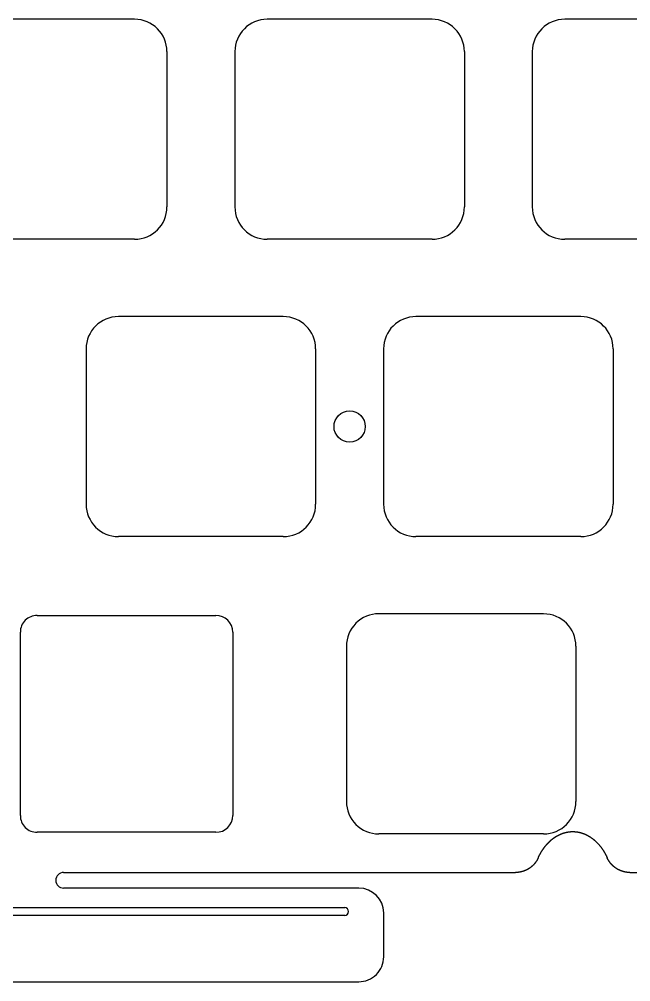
# Model space of a CAD drawing. Header units: millimetres. Extents: x -10 to 276, y -93 to 17.
# Drawn here: x 164.6 to 203.7, y -92.7 to -31.1 of the extents above; entities that cross this region are included whole.
import ezdxf

# ---------------------------------------------------------------- set-up
doc = ezdxf.new("R2010")
doc.units = ezdxf.units.MM
doc.layers.add('BLACK', color=7, linetype='CONTINUOUS')

msp = doc.modelspace()

# ---------------------------------------------------------------- linework, layer by layer
at = {"layer": 'BLACK', "linetype": 'Continuous'}
for p, q in [((171.9625, -31.05), (161.4125, -31.05)), ((191.0125, -31.05), (180.4625, -31.05)), ((210.0625, -31.05), (199.5125, -31.05)), ((174.0375, -33.125), (174.0375, -43.075)), ((178.3875, -33.125), (178.3875, -43.075)), ((193.0875, -33.125), (193.0875, -43.075)), ((197.4375, -33.125), (197.4375, -43.075)), ((171.9625, -45.15), (161.4125, -45.15)), ((191.0125, -45.15), (180.4625, -45.15)), ((210.0625, -45.15), (199.5125, -45.15)), ((181.4875, -50.1), (170.9375, -50.1)), ((200.5375, -50.1), (189.9875, -50.1)), ((168.8625, -52.175), (168.8625, -62.125)), ((183.5625, -52.175), (183.5625, -62.125)), ((187.9125, -52.175), (187.9125, -62.125)), ((202.6125, -52.175), (202.6125, -62.125)), ((181.4875, -64.2), (170.9375, -64.2)), ((200.5375, -64.2), (189.9875, -64.2)), ((165.725, -69.25), (177.175, -69.25)), ((198.15625, -69.15), (187.606249, -69.15)), ((164.65, -82.075), (164.65, -70.325)), ((178.25, -70.325), (178.25, -82.075)), ((185.53125, -71.225), (185.53125, -81.175001)), ((200.23125, -71.225), (200.23125, -81.175)), ((177.175, -83.15), (165.725, -83.15)), ((198.15625, -83.25), (187.60625, -83.25)), ((199.251061, -83.263632), (199.257063, -83.261093)), ((199.257063, -83.261093), (199.263063, -83.258576)), ((199.263063, -83.258576), (199.269071, -83.256078)), ((199.269071, -83.256078), (199.275077, -83.253602)), ((199.275077, -83.253602), (199.281091, -83.251144)), ((199.281091, -83.251144), (199.287103, -83.248709)), ((199.287103, -83.248709), (199.293123, -83.246293)), ((199.293123, -83.246293), (199.299141, -83.243899)), ((199.299141, -83.243899), (199.305166, -83.241523)), ((199.305166, -83.241523), (199.31119, -83.239169)), ((199.31119, -83.239169), (199.317221, -83.236835)), ((199.317221, -83.236835), (199.32325, -83.234522)), ((199.32325, -83.234522), (199.329287, -83.232228)), ((199.329287, -83.232228), (199.335322, -83.229956)), ((199.335322, -83.229956), (199.341364, -83.227703)), ((199.341364, -83.227703), (199.347404, -83.225471)), ((199.347404, -83.225471), (199.353452, -83.223259)), ((199.353452, -83.223259), (199.359497, -83.221068)), ((199.359497, -83.221068), (199.36555, -83.218896)), ((199.36555, -83.218896), (199.371601, -83.216746)), ((199.371601, -83.216746), (199.37766, -83.214615)), ((199.37766, -83.214615), (199.383716, -83.212506)), ((199.383716, -83.212506), (199.38978, -83.210415)), ((199.38978, -83.210415), (199.395841, -83.208346)), ((199.395841, -83.208346), (199.40191, -83.206296)), ((199.40191, -83.206296), (199.407977, -83.204268)), ((199.407977, -83.204268), (199.414051, -83.202259)), ((199.414051, -83.202259), (199.420122, -83.200271)), ((199.420122, -83.200271), (199.426201, -83.198302)), ((199.426201, -83.198302), (199.432278, -83.196354)), ((199.432278, -83.196354), (199.438362, -83.194426)), ((199.438362, -83.194426), (199.444444, -83.192519)), ((199.444444, -83.192519), (199.450533, -83.190631)), ((199.450533, -83.190631), (199.456619, -83.188765)), ((199.456619, -83.188765), (199.462713, -83.186917)), ((199.462713, -83.186917), (199.468805, -83.185091)), ((199.468805, -83.185091), (199.474903, -83.183283)), ((199.474903, -83.183283), (199.481, -83.181498)), ((199.481, -83.181498), (199.487103, -83.179731)), ((199.487103, -83.179731), (199.493204, -83.177985)), ((199.493204, -83.177985), (199.499312, -83.176259)), ((199.499312, -83.176259), (199.505418, -83.174554)), ((199.505418, -83.174554), (199.511531, -83.172867)), ((199.511531, -83.172867), (199.517642, -83.171202)), ((199.517642, -83.171202), (199.523759, -83.169556)), ((199.523759, -83.169556), (199.529875, -83.167931)), ((199.529875, -83.167931), (199.535997, -83.166326)), ((199.535997, -83.166326), (199.542117, -83.164741)), ((199.542117, -83.164741), (199.548243, -83.163176)), ((199.548243, -83.163176), (199.554368, -83.161631)), ((199.554368, -83.161631), (199.560499, -83.160106)), ((199.560499, -83.160106), (199.571377, -83.15745)), ((199.571377, -83.15745), (199.5775, -83.155984)), ((199.5775, -83.155984), (199.583625, -83.154538)), ((199.583625, -83.154538), (199.589751, -83.153112)), ((199.589751, -83.153112), (199.59588, -83.151706)), ((199.59588, -83.151706), (199.602009, -83.15032)), ((199.602009, -83.15032), (199.608141, -83.148955)), ((199.608141, -83.148955), (199.614273, -83.147609)), ((199.614273, -83.147609), (199.620408, -83.146284)), ((199.620408, -83.146284), (199.626544, -83.144979)), ((199.626544, -83.144979), (199.632682, -83.143694)), ((199.632682, -83.143694), (199.63882, -83.142429)), ((199.63882, -83.142429), (199.644961, -83.141184)), ((199.644961, -83.141184), (199.651103, -83.13996)), ((199.651103, -83.13996), (199.657246, -83.138755)), ((199.657246, -83.138755), (199.66339, -83.137571)), ((199.66339, -83.137571), (199.669537, -83.136406)), ((199.669537, -83.136406), (199.675683, -83.135262)), ((199.675683, -83.135262), (199.681832, -83.134138)), ((199.681832, -83.134138), (199.687982, -83.133034)), ((199.687982, -83.133034), (199.694133, -83.13195)), ((199.694133, -83.13195), (199.700285, -83.130887)), ((199.700285, -83.130887), (199.706439, -83.129843)), ((199.706439, -83.129843), (199.712593, -83.128819)), ((199.712593, -83.128819), (199.718749, -83.127816)), ((199.718749, -83.127816), (199.724906, -83.126832)), ((199.724906, -83.126832), (199.731064, -83.125869)), ((199.731064, -83.125869), (199.737223, -83.124926)), ((199.737223, -83.124926), (199.743383, -83.124002)), ((199.743383, -83.124002), (199.749544, -83.123099)), ((199.749544, -83.123099), (199.755706, -83.122216)), ((199.755706, -83.122216), (199.761869, -83.121353)), ((199.761869, -83.121353), (199.768034, -83.12051)), ((199.768034, -83.12051), (199.774198, -83.119687)), ((199.774198, -83.119687), (199.780364, -83.118885)), ((199.780364, -83.118885), (199.786531, -83.118102)), ((199.786531, -83.118102), (199.792699, -83.117339)), ((199.792699, -83.117339), (199.798867, -83.116597)), ((199.798867, -83.116597), (199.805037, -83.115874)), ((199.805037, -83.115874), (199.811207, -83.115171)), ((199.811207, -83.115171), (199.817378, -83.114489)), ((199.817378, -83.114489), (199.823549, -83.113826)), ((199.823549, -83.113826), (199.829722, -83.113184)), ((199.829722, -83.113184), (199.835895, -83.112561)), ((199.835895, -83.112561), (199.842069, -83.111959)), ((199.842069, -83.111959), (199.848243, -83.111377)), ((199.848243, -83.111377), (199.854418, -83.110814)), ((199.854418, -83.110814), (199.860593, -83.110272)), ((199.860593, -83.110272), (199.86677, -83.10975)), ((199.86677, -83.10975), (199.872946, -83.109248)), ((199.872946, -83.109248), (199.879124, -83.108765)), ((199.879124, -83.108765), (199.885301, -83.108303)), ((199.885301, -83.108303), (199.89148, -83.107861)), ((199.89148, -83.107861), (199.897659, -83.107439)), ((199.897659, -83.107439), (199.903838, -83.107037)), ((199.903838, -83.107037), (199.910017, -83.106655)), ((199.910017, -83.106655), (199.916198, -83.106293)), ((199.916198, -83.106293), (199.922378, -83.105951)), ((199.922378, -83.105951), (199.928559, -83.105628)), ((199.928559, -83.105628), (199.93474, -83.105326)), ((199.93474, -83.105326), (199.940922, -83.105044)), ((199.940922, -83.105044), (199.947103, -83.104782)), ((199.947103, -83.104782), (199.953285, -83.10454)), ((199.953285, -83.10454), (199.959468, -83.104318)), ((199.959468, -83.104318), (199.96565, -83.104116)), ((199.96565, -83.104116), (199.971833, -83.103934)), ((199.971833, -83.103934), (199.978016, -83.103772)), ((199.978016, -83.103772), (199.984199, -83.10363)), ((199.984199, -83.10363), (199.990382, -83.103508)), ((199.990382, -83.103508), (199.996565, -83.103406)), ((199.996565, -83.103406), (200.002749, -83.103324)), ((200.002749, -83.103324), (200.008932, -83.103262)), ((200.008932, -83.103262), (200.015116, -83.10322)), ((200.015116, -83.10322), (200.021299, -83.103198)), ((200.021299, -83.103198), (200.027483, -83.103196)), ((200.027483, -83.103196), (200.033666, -83.103214)), ((200.033666, -83.103214), (200.03985, -83.103252)), ((200.03985, -83.103252), (200.046033, -83.10331)), ((200.046033, -83.10331), (200.052216, -83.103389)), ((200.052216, -83.103389), (200.058399, -83.103487)), ((200.058399, -83.103487), (200.064582, -83.103605)), ((200.064582, -83.103605), (200.070765, -83.103743)), ((200.070765, -83.103743), (200.076948, -83.103901)), ((200.076948, -83.103901), (200.08313, -83.104079)), ((200.08313, -83.104079), (200.089313, -83.104277)), ((200.089313, -83.104277), (200.095495, -83.104495)), ((200.095495, -83.104495), (200.101677, -83.104733)), ((200.101677, -83.104733), (200.107858, -83.104991)), ((200.107858, -83.104991), (200.11404, -83.105269)), ((200.11404, -83.105269), (200.120221, -83.105567)), ((200.120221, -83.105567), (200.126401, -83.105885)), ((200.126401, -83.105885), (200.132581, -83.106224)), ((200.132581, -83.106224), (200.138761, -83.106582)), ((200.138761, -83.106582), (200.144941, -83.10696)), ((200.144941, -83.10696), (200.15112, -83.107358)), ((200.15112, -83.107358), (200.157298, -83.107776)), ((200.157298, -83.107776), (200.163476, -83.108214)), ((200.163476, -83.108214), (200.169654, -83.108673)), ((200.169654, -83.108673), (200.175831, -83.109151)), ((200.175831, -83.109151), (200.182007, -83.109649)), ((200.182007, -83.109649), (200.188183, -83.110167)), ((200.188183, -83.110167), (200.194359, -83.110706)), ((200.194359, -83.110706), (200.200534, -83.111264)), ((200.200534, -83.111264), (200.206708, -83.111842)), ((200.206708, -83.111842), (200.212881, -83.112441)), ((200.212881, -83.112441), (200.219054, -83.113059)), ((200.219054, -83.113059), (200.225226, -83.113698)), ((200.225226, -83.113698), (200.231397, -83.114356)), ((200.231397, -83.114356), (200.237568, -83.115035)), ((200.237568, -83.115035), (200.243738, -83.115733)), ((200.243738, -83.115733), (200.249907, -83.116452)), ((200.249907, -83.116452), (200.256076, -83.11719)), ((200.256076, -83.11719), (200.262243, -83.117949)), ((200.262243, -83.117949), (200.26841, -83.118728)), ((200.26841, -83.118728), (200.274576, -83.119527)), ((200.274576, -83.119527), (200.280741, -83.120346)), ((200.280741, -83.120346), (200.286905, -83.121185)), ((200.286905, -83.121185), (200.293068, -83.122044)), ((200.293068, -83.122044), (200.29923, -83.122923)), ((200.29923, -83.122923), (200.305392, -83.123822)), ((200.305392, -83.123822), (200.311552, -83.124741)), ((200.311552, -83.124741), (200.317711, -83.12568)), ((200.317711, -83.12568), (200.323869, -83.12664)), ((200.323869, -83.12664), (200.332942, -83.12809)), ((200.332942, -83.12809), (200.345253, -83.130128)), ((200.345253, -83.130128), (200.357559, -83.132247)), ((200.357559, -83.132247), (200.369857, -83.134445)), ((200.369857, -83.134445), (200.382149, -83.136723)), ((200.382149, -83.136723), (200.394435, -83.139082)), ((200.394435, -83.139082), (200.406714, -83.14152)), ((200.406714, -83.14152), (200.418986, -83.144039)), ((200.418986, -83.144039), (200.431251, -83.146638)), ((200.431251, -83.146638), (200.443509, -83.149317)), ((200.443509, -83.149317), (200.455761, -83.152076)), ((200.455761, -83.152076), (200.468004, -83.154916)), ((200.468004, -83.154916), (200.480241, -83.157836)), ((200.480241, -83.157836), (200.49247, -83.160836)), ((200.49247, -83.160836), (200.504692, -83.163917)), ((200.504692, -83.163917), (200.516906, -83.167079)), ((200.516906, -83.167079), (200.529112, -83.170321)), ((200.529112, -83.170321), (200.54131, -83.173643)), ((200.54131, -83.173643), (200.5535, -83.177046)), ((200.5535, -83.177046), (200.565682, -83.18053)), ((200.565682, -83.18053), (200.577855, -83.184095)), ((200.577855, -83.184095), (200.59002, -83.18774)), ((200.59002, -83.18774), (200.602176, -83.191467)), ((200.602176, -83.191467), (200.614324, -83.195274)), ((200.614324, -83.195274), (200.626462, -83.199162)), ((200.626462, -83.199162), (200.638591, -83.203131)), ((200.638591, -83.203131), (200.650711, -83.207181)), ((200.650711, -83.207181), (200.662822, -83.211313)), ((200.662822, -83.211313), (200.674923, -83.215525)), ((200.674923, -83.215525), (200.687014, -83.219819)), ((200.687014, -83.219819), (200.699094, -83.224194)), ((200.699094, -83.224194), (200.711165, -83.22865)), ((200.711165, -83.22865), (200.723225, -83.233188)), ((200.723225, -83.233188), (200.735275, -83.237807)), ((200.735275, -83.237807), (200.747314, -83.242508)), ((200.747314, -83.242508), (200.759342, -83.24729)), ((200.759342, -83.24729), (200.771358, -83.252154)), ((200.771358, -83.252154), (200.783363, -83.257099)), ((200.783363, -83.257099), (200.795357, -83.262126)), ((198.400525, -83.881434), (198.405688, -83.87579)), ((198.405688, -83.87579), (198.410856, -83.870169)), ((198.410856, -83.870169), (198.416035, -83.864565)), ((198.416035, -83.864565), (198.42122, -83.858985)), ((198.42122, -83.858985), (198.426416, -83.853422)), ((198.426416, -83.853422), (198.431618, -83.847882)), ((198.431618, -83.847882), (198.43683, -83.842361)), ((198.43683, -83.842361), (198.442049, -83.836862)), ((198.442049, -83.836862), (198.447277, -83.831381)), ((198.447277, -83.831381), (198.452512, -83.825923)), ((198.452512, -83.825923), (198.457757, -83.820484)), ((198.457757, -83.820484), (198.463007, -83.815067)), ((198.463007, -83.815067), (198.468268, -83.809668)), ((198.468268, -83.809668), (198.473535, -83.804292)), ((198.473535, -83.804292), (198.478812, -83.798934)), ((198.478812, -83.798934), (198.484094, -83.793599)), ((198.484094, -83.793599), (198.489387, -83.788282)), ((198.489387, -83.788282), (198.494685, -83.782988)), ((198.494685, -83.782988), (198.499993, -83.777712)), ((198.499993, -83.777712), (198.505307, -83.772459)), ((198.505307, -83.772459), (198.51063, -83.767225)), ((198.51063, -83.767225), (198.515959, -83.762013)), ((198.515959, -83.762013), (198.521298, -83.756819)), ((198.521298, -83.756819), (198.526643, -83.751648)), ((198.526643, -83.751648), (198.531997, -83.746495)), ((198.531997, -83.746495), (198.537356, -83.741365)), ((198.537356, -83.741365), (198.542725, -83.736254)), ((198.542725, -83.736254), (198.548099, -83.731165)), ((198.548099, -83.731165), (198.553483, -83.726094)), ((198.553483, -83.726094), (198.558872, -83.721047)), ((198.558872, -83.721047), (198.564271, -83.716017)), ((198.564271, -83.716017), (198.569675, -83.71101)), ((198.569675, -83.71101), (198.575088, -83.706022)), ((198.575088, -83.706022), (198.580506, -83.701056)), ((198.580506, -83.701056), (198.585934, -83.696109)), ((198.585934, -83.696109), (198.591366, -83.691184)), ((198.591366, -83.691184), (198.596808, -83.686278)), ((198.596808, -83.686278), (198.602255, -83.681395)), ((198.602255, -83.681395), (198.607711, -83.67653)), ((198.607711, -83.67653), (198.613172, -83.671687)), ((198.613172, -83.671687), (198.618642, -83.666863)), ((198.618642, -83.666863), (198.624117, -83.662062)), ((198.624117, -83.662062), (198.6296, -83.657279)), ((198.6296, -83.657279), (198.635089, -83.652519)), ((198.635089, -83.652519), (198.640587, -83.647777)), ((198.640587, -83.647777), (198.646089, -83.643058)), ((198.646089, -83.643058), (198.6516, -83.638357)), ((198.6516, -83.638357), (198.657116, -83.633679)), ((198.657116, -83.633679), (198.662641, -83.629019)), ((198.662641, -83.629019), (198.66817, -83.624382)), ((198.66817, -83.624382), (198.673708, -83.619764)), ((198.673708, -83.619764), (198.67925, -83.615168)), ((198.67925, -83.615168), (198.684801, -83.610591)), ((198.684801, -83.610591), (198.690357, -83.606036)), ((198.690357, -83.606036), (198.695921, -83.601499)), ((198.695921, -83.601499), (198.701489, -83.596985)), ((198.701489, -83.596985), (198.707066, -83.59249)), ((198.707066, -83.59249), (198.712648, -83.588017)), ((198.712648, -83.588017), (198.718238, -83.583563)), ((198.718238, -83.583563), (198.723832, -83.579131)), ((198.723832, -83.579131), (198.729434, -83.574718)), ((198.729434, -83.574718), (198.735041, -83.570328)), ((198.735041, -83.570328), (198.740656, -83.565955)), ((198.740656, -83.565955), (198.746275, -83.561606)), ((198.746275, -83.561606), (198.751903, -83.557275)), ((198.751903, -83.557275), (198.757534, -83.552966)), ((198.757534, -83.552966), (198.763174, -83.548676)), ((198.763174, -83.548676), (198.768818, -83.544408)), ((198.768818, -83.544408), (198.77447, -83.540159)), ((198.77447, -83.540159), (198.780125, -83.535933)), ((198.780125, -83.535933), (198.785789, -83.531724)), ((198.785789, -83.531724), (198.791457, -83.527539)), ((198.791457, -83.527539), (198.797133, -83.523372)), ((198.797133, -83.523372), (198.800361, -83.521013)), ((198.800361, -83.521013), (198.806035, -83.516886)), ((198.806035, -83.516886), (198.81172, -83.512776)), ((198.81172, -83.512776), (198.817406, -83.50869)), ((198.817406, -83.50869), (198.823102, -83.504622)), ((198.823102, -83.504622), (198.828799, -83.500577)), ((198.828799, -83.500577), (198.834506, -83.49655)), ((198.834506, -83.49655), (198.840214, -83.492547)), ((198.840214, -83.492547), (198.845932, -83.488561)), ((198.845932, -83.488561), (198.851651, -83.484599)), ((198.851651, -83.484599), (198.857379, -83.480654)), ((198.857379, -83.480654), (198.863109, -83.476734)), ((198.863109, -83.476734), (198.868848, -83.472831)), ((198.868848, -83.472831), (198.874587, -83.468952)), ((198.874587, -83.468952), (198.880337, -83.46509)), ((198.880337, -83.46509), (198.886086, -83.461253)), ((198.886086, -83.461253), (198.891846, -83.457432)), ((198.891846, -83.457432), (198.897605, -83.453636)), ((198.897605, -83.453636), (198.903375, -83.449857)), ((198.903375, -83.449857), (198.909144, -83.446102)), ((198.909144, -83.446102), (198.914924, -83.442365)), ((198.914924, -83.442365), (198.920703, -83.438652)), ((198.920703, -83.438652), (198.926492, -83.434956)), ((198.926492, -83.434956), (198.93228, -83.431284)), ((198.93228, -83.431284), (198.938079, -83.427629)), ((198.938079, -83.427629), (198.943877, -83.423999)), ((198.943877, -83.423999), (198.949685, -83.420386)), ((198.949685, -83.420386), (198.955492, -83.416797)), ((198.955492, -83.416797), (198.961309, -83.413225)), ((198.961309, -83.413225), (198.967125, -83.409678)), ((198.967125, -83.409678), (198.972951, -83.406148)), ((198.972951, -83.406148), (198.978776, -83.402642)), ((198.978776, -83.402642), (198.984611, -83.399153)), ((198.984611, -83.399153), (198.990445, -83.395688)), ((198.990445, -83.395688), (198.996288, -83.392241)), ((198.996288, -83.392241), (199.00213, -83.388818)), ((199.00213, -83.388818), (199.007982, -83.385412)), ((199.007982, -83.385412), (199.013833, -83.382031)), ((199.013833, -83.382031), (199.019694, -83.378666)), ((199.019694, -83.378666), (199.025553, -83.375326)), ((199.025553, -83.375326), (199.031421, -83.372003)), ((199.031421, -83.372003), (199.037289, -83.368704)), ((199.037289, -83.368704), (199.043166, -83.365423)), ((199.043166, -83.365423), (199.049041, -83.362165)), ((199.049041, -83.362165), (199.054926, -83.358925)), ((199.054926, -83.358925), (199.060809, -83.355709)), ((199.060809, -83.355709), (199.066702, -83.35251)), ((199.066702, -83.35251), (199.072593, -83.349335)), ((199.072593, -83.349335), (199.078493, -83.346178)), ((199.078493, -83.346178), (199.084392, -83.343045)), ((199.084392, -83.343045), (199.0903, -83.339929)), ((199.0903, -83.339929), (199.096206, -83.336836)), ((199.096206, -83.336836), (199.102121, -83.333762)), ((199.102121, -83.333762), (199.108035, -83.330711)), ((199.108035, -83.330711), (199.113958, -83.327678)), ((199.113958, -83.327678), (199.119879, -83.324668)), ((199.119879, -83.324668), (199.125809, -83.321676)), ((199.125809, -83.321676), (199.131737, -83.318708)), ((199.131737, -83.318708), (199.137674, -83.315757)), ((199.137674, -83.315757), (199.143609, -83.31283)), ((199.143609, -83.31283), (199.149553, -83.309921)), ((199.149553, -83.309921), (199.155495, -83.307034)), ((199.155495, -83.307034), (199.161446, -83.304166)), ((199.161446, -83.304166), (199.167395, -83.301321)), ((199.167395, -83.301321), (199.173353, -83.298495)), ((199.173353, -83.298495), (199.179309, -83.295691)), ((199.179309, -83.295691), (199.185273, -83.292905)), ((199.185273, -83.292905), (199.191235, -83.290142)), ((199.191235, -83.290142), (199.197206, -83.287398)), ((199.197206, -83.287398), (199.203175, -83.284676)), ((199.203175, -83.284676), (199.209152, -83.281973)), ((199.209152, -83.281973), (199.215128, -83.279292)), ((199.215128, -83.279292), (199.221111, -83.27663)), ((199.221111, -83.27663), (199.227093, -83.27399)), ((199.227093, -83.27399), (199.233083, -83.271369)), ((199.233083, -83.271369), (199.239071, -83.26877)), ((199.239071, -83.26877), (199.245067, -83.26619)), ((199.245067, -83.26619), (199.251061, -83.263632)), ((200.795357, -83.262126), (200.807338, -83.267235)), ((200.807338, -83.267235), (200.819308, -83.272425)), ((200.819308, -83.272425), (200.831265, -83.277698)), ((200.831265, -83.277698), (200.843209, -83.283052)), ((200.843209, -83.283052), (200.855141, -83.288488)), ((200.855141, -83.288488), (200.867059, -83.294005)), ((200.867059, -83.294005), (200.878964, -83.299605)), ((200.878964, -83.299605), (200.890856, -83.305287)), ((200.890856, -83.305287), (200.902733, -83.311051)), ((200.902733, -83.311051), (200.914597, -83.316896)), ((200.914597, -83.316896), (200.926446, -83.322824)), ((200.926446, -83.322824), (200.938281, -83.328834)), ((200.938281, -83.328834), (200.9501, -83.334926)), ((200.9501, -83.334926), (200.961904, -83.3411)), ((200.961904, -83.3411), (200.973693, -83.347356)), ((200.973693, -83.347356), (200.985466, -83.353694)), ((200.985466, -83.353694), (200.997222, -83.360114)), ((200.997222, -83.360114), (201.008963, -83.366617)), ((201.008963, -83.366617), (201.020686, -83.373201)), ((201.020686, -83.373201), (201.032393, -83.379868)), ((201.032393, -83.379868), (201.044082, -83.386617)), ((201.044082, -83.386617), (201.051855, -83.391156)), ((201.051855, -83.391156), (201.063529, -83.39805)), ((201.063529, -83.39805), (201.075182, -83.405025)), ((201.075182, -83.405025), (201.086816, -83.412081)), ((201.086816, -83.412081), (201.098429, -83.419218)), ((201.098429, -83.419218), (201.110022, -83.426437)), ((201.110022, -83.426437), (201.121594, -83.433736)), ((201.121594, -83.433736), (201.133145, -83.441118)), ((201.133145, -83.441118), (201.144676, -83.44858)), ((201.144676, -83.44858), (201.156186, -83.456125)), ((201.156186, -83.456125), (201.167674, -83.463751)), ((201.167674, -83.463751), (201.179142, -83.471459)), ((201.179142, -83.471459), (201.190588, -83.479248)), ((201.190588, -83.479248), (201.202012, -83.48712)), ((201.202012, -83.48712), (201.213415, -83.495074)), ((201.213415, -83.495074), (201.224795, -83.50311)), ((201.224795, -83.50311), (201.236154, -83.511228)), ((201.236154, -83.511228), (201.24749, -83.519428)), ((201.24749, -83.519428), (201.258804, -83.527711)), ((201.258804, -83.527711), (201.270095, -83.536076)), ((201.270095, -83.536076), (201.281363, -83.544524)), ((201.281363, -83.544524), (201.292608, -83.553054)), ((201.292608, -83.553054), (201.30383, -83.561667)), ((201.30383, -83.561667), (201.315028, -83.570363)), ((201.315028, -83.570363), (201.326202, -83.579141)), ((201.326202, -83.579141), (201.337353, -83.588002)), ((201.337353, -83.588002), (201.348479, -83.596946)), ((201.348479, -83.596946), (201.359581, -83.605973)), ((201.359581, -83.605973), (201.370658, -83.615082)), ((201.370658, -83.615082), (201.38171, -83.624275)), ((201.38171, -83.624275), (201.392737, -83.63355)), ((201.392737, -83.63355), (201.403738, -83.642909)), ((201.403738, -83.642909), (201.414714, -83.65235)), ((201.414714, -83.65235), (201.425663, -83.661875)), ((201.425663, -83.661875), (201.436586, -83.671482)), ((201.436586, -83.671482), (201.447483, -83.681173)), ((201.447483, -83.681173), (201.458353, -83.690946)), ((201.458353, -83.690946), (201.469195, -83.700803)), ((201.469195, -83.700803), (201.48001, -83.710742)), ((201.48001, -83.710742), (201.490797, -83.720765)), ((201.490797, -83.720765), (201.501556, -83.73087)), ((201.501556, -83.73087), (201.512287, -83.741058)), ((201.512287, -83.741058), (201.522988, -83.751329)), ((201.522988, -83.751329), (201.533661, -83.761683)), ((201.533661, -83.761683), (201.544304, -83.77212)), ((201.544304, -83.77212), (201.554917, -83.782639)), ((201.554917, -83.782639), (201.5655, -83.793241)), ((201.5655, -83.793241), (201.576053, -83.803926)), ((201.576053, -83.803926), (201.586575, -83.814693)), ((201.586575, -83.814693), (201.597065, -83.825542)), ((201.597065, -83.825542), (201.607524, -83.836473)), ((201.607524, -83.836473), (201.61795, -83.847487)), ((201.61795, -83.847487), (201.628345, -83.858582)), ((201.628345, -83.858582), (201.638706, -83.86976)), ((201.638706, -83.86976), (201.649034, -83.881019)), ((197.962364, -84.495182), (197.966546, -84.487712)), ((197.966546, -84.487712), (197.970739, -84.480263)), ((197.970739, -84.480263), (197.974947, -84.472829)), ((197.974947, -84.472829), (197.979165, -84.465418)), ((197.979165, -84.465418), (197.983399, -84.45802)), ((197.983399, -84.45802), (197.987642, -84.450645)), ((197.987642, -84.450645), (197.991901, -84.443284)), ((197.991901, -84.443284), (197.996169, -84.435945)), ((197.996169, -84.435945), (198.000453, -84.428621)), ((198.000453, -84.428621), (198.004746, -84.421319)), ((198.004746, -84.421319), (198.009055, -84.414032)), ((198.009055, -84.414032), (198.013373, -84.406767)), ((198.013373, -84.406767), (198.017706, -84.399516)), ((198.017706, -84.399516), (198.022049, -84.392288)), ((198.022049, -84.392288), (198.026406, -84.385075)), ((198.026406, -84.385075), (198.030773, -84.377884)), ((198.030773, -84.377884), (198.035155, -84.370708)), ((198.035155, -84.370708), (198.04043, -84.362119)), ((198.04043, -84.362119), (198.044842, -84.354978)), ((198.044842, -84.354978), (198.049266, -84.347854)), ((198.049266, -84.347854), (198.053701, -84.340752)), ((198.053701, -84.340752), (198.058149, -84.333667)), ((198.058149, -84.333667), (198.062606, -84.326603)), ((198.062606, -84.326603), (198.067077, -84.319557)), ((198.067077, -84.319557), (198.071557, -84.312533)), ((198.071557, -84.312533), (198.07605, -84.305526)), ((198.07605, -84.305526), (198.080553, -84.29854)), ((198.080553, -84.29854), (198.085068, -84.291572)), ((198.085068, -84.291572), (198.089593, -84.284626)), ((198.089593, -84.284626), (198.094131, -84.277697)), ((198.094131, -84.277697), (198.098678, -84.27079)), ((198.098678, -84.27079), (198.103238, -84.2639)), ((198.103238, -84.2639), (198.107808, -84.257032)), ((198.107808, -84.257032), (198.112389, -84.250182)), ((198.112389, -84.250182), (198.11698, -84.243354)), ((198.11698, -84.243354), (198.121584, -84.236543)), ((198.121584, -84.236543), (198.126197, -84.229753)), ((198.126197, -84.229753), (198.130822, -84.222982)), ((198.130822, -84.222982), (198.135456, -84.216232)), ((198.135456, -84.216232), (198.140103, -84.2095)), ((198.140103, -84.2095), (198.144758, -84.20279)), ((198.144758, -84.20279), (198.149426, -84.196098)), ((198.149426, -84.196098), (198.154103, -84.189427)), ((198.154103, -84.189427), (198.158792, -84.182774)), ((198.158792, -84.182774), (198.16349, -84.176144)), ((198.16349, -84.176144), (198.168199, -84.169531)), ((198.168199, -84.169531), (198.172918, -84.16294)), ((198.172918, -84.16294), (198.177649, -84.156366)), ((198.177649, -84.156366), (198.182388, -84.149815)), ((198.182388, -84.149815), (198.187139, -84.143282)), ((198.187139, -84.143282), (198.191899, -84.13677)), ((198.191899, -84.13677), (198.19667, -84.130277)), ((198.19667, -84.130277), (198.20145, -84.123806)), ((198.20145, -84.123806), (198.206242, -84.117352)), ((198.206242, -84.117352), (198.211042, -84.110921)), ((198.211042, -84.110921), (198.215854, -84.104507)), ((198.215854, -84.104507), (198.220674, -84.098116)), ((198.220674, -84.098116), (198.225506, -84.091742)), ((198.225506, -84.091742), (198.230346, -84.085391)), ((198.230346, -84.085391), (198.235198, -84.079058)), ((198.235198, -84.079058), (198.240057, -84.072747)), ((198.240057, -84.072747), (198.244928, -84.066454)), ((198.244928, -84.066454), (198.249808, -84.060183)), ((198.249808, -84.060183), (198.254698, -84.05393)), ((198.254698, -84.05393), (198.259597, -84.047699)), ((198.259597, -84.047699), (198.264506, -84.041487)), ((198.264506, -84.041487), (198.269424, -84.035297)), ((198.269424, -84.035297), (198.274353, -84.029124)), ((198.274353, -84.029124), (198.279289, -84.022975)), ((198.279289, -84.022975), (198.284237, -84.016843)), ((198.284237, -84.016843), (198.289192, -84.010733)), ((198.289192, -84.010733), (198.294159, -84.004642)), ((198.294159, -84.004642), (198.299133, -83.998573)), ((198.299133, -83.998573), (198.304118, -83.992522)), ((198.304118, -83.992522), (198.309111, -83.986493)), ((198.309111, -83.986493), (198.314114, -83.980483)), ((198.314114, -83.980483), (198.319125, -83.974495)), ((198.319125, -83.974495), (198.324147, -83.968525)), ((198.324147, -83.968525), (198.329176, -83.962578)), ((198.329176, -83.962578), (198.334216, -83.956648)), ((198.334216, -83.956648), (198.339263, -83.950742)), ((198.339263, -83.950742), (198.344321, -83.944853)), ((198.344321, -83.944853), (198.349386, -83.938987)), ((198.349386, -83.938987), (198.354461, -83.933139)), ((198.354461, -83.933139), (198.359544, -83.927313)), ((198.359544, -83.927313), (198.364637, -83.921506)), ((198.364637, -83.921506), (198.369737, -83.915721)), ((198.369737, -83.915721), (198.374848, -83.909955)), ((198.374848, -83.909955), (198.379966, -83.904211)), ((198.379966, -83.904211), (198.385094, -83.898485)), ((198.385094, -83.898485), (198.390228, -83.892782)), ((198.390228, -83.892782), (198.395374, -83.887097)), ((198.395374, -83.887097), (198.400525, -83.881434)), ((201.649034, -83.881019), (201.659328, -83.892359)), ((201.659328, -83.892359), (201.669589, -83.903781)), ((201.669589, -83.903781), (201.679815, -83.915284)), ((201.679815, -83.915284), (201.690006, -83.926868)), ((201.690006, -83.926868), (201.700161, -83.938533)), ((201.700161, -83.938533), (201.710281, -83.950278)), ((201.710281, -83.950278), (201.720365, -83.962104)), ((201.720365, -83.962104), (201.730412, -83.97401)), ((201.730412, -83.97401), (201.740421, -83.985996)), ((201.740421, -83.985996), (201.747868, -83.994994)), ((201.747868, -83.994994), (201.757825, -84.007135)), ((201.757825, -84.007135), (201.767743, -84.019355)), ((201.767743, -84.019355), (201.777622, -84.031652)), ((201.777622, -84.031652), (201.787461, -84.044027)), ((201.787461, -84.044027), (201.797259, -84.056481)), ((201.797259, -84.056481), (201.807017, -84.069012)), ((201.807017, -84.069012), (201.816735, -84.081621)), ((201.816735, -84.081621), (201.826411, -84.094308)), ((201.826411, -84.094308), (201.836047, -84.107073)), ((201.836047, -84.107073), (201.845641, -84.119916)), ((201.845641, -84.119916), (201.855193, -84.132836)), ((201.855193, -84.132836), (201.864704, -84.145834)), ((201.864704, -84.145834), (201.874172, -84.15891)), ((201.874172, -84.15891), (201.883598, -84.172063)), ((201.883598, -84.172063), (201.89298, -84.185294)), ((201.89298, -84.185294), (201.90232, -84.198602)), ((201.90232, -84.198602), (201.911616, -84.211987)), ((201.911616, -84.211987), (201.920869, -84.225449)), ((201.920869, -84.225449), (201.930077, -84.238989)), ((201.930077, -84.238989), (201.939241, -84.252605)), ((201.939241, -84.252605), (201.948361, -84.266298)), ((201.948361, -84.266298), (201.957435, -84.280067)), ((201.957435, -84.280067), (201.966465, -84.293913)), ((201.966465, -84.293913), (201.975448, -84.307836)), ((201.975448, -84.307836), (201.984386, -84.321834)), ((201.984386, -84.321834), (201.993277, -84.335909)), ((201.993277, -84.335909), (202.002122, -84.350059)), ((202.002122, -84.350059), (202.010919, -84.364285)), ((202.010919, -84.364285), (202.01967, -84.378586)), ((202.01967, -84.378586), (202.028372, -84.392963)), ((202.028372, -84.392963), (202.037027, -84.407415)), ((202.037027, -84.407415), (202.045633, -84.421941)), ((202.045633, -84.421941), (202.054191, -84.436542)), ((202.054191, -84.436542), (202.062699, -84.451216)), ((202.062699, -84.451216), (202.071158, -84.465965)), ((202.071158, -84.465965), (202.079567, -84.480788)), ((202.079567, -84.480788), (202.087926, -84.495684)), ((197.62172, -85.107649), (197.618238, -85.112107)), ((197.625187, -85.103178), (197.62172, -85.107649)), ((197.628638, -85.098695), (197.625187, -85.103178)), ((197.632072, -85.0942), (197.628638, -85.098695)), ((197.635491, -85.089693), (197.632072, -85.0942)), ((197.638894, -85.085173), (197.635491, -85.089693)), ((197.642281, -85.080642), (197.638894, -85.085173)), ((197.645652, -85.076099), (197.642281, -85.080642)), ((197.649007, -85.071544), (197.645652, -85.076099)), ((197.652345, -85.066977), (197.649007, -85.071544)), ((197.655668, -85.062398), (197.652345, -85.066977)), ((197.658974, -85.057808), (197.655668, -85.062398)), ((197.665537, -85.048593), (197.658974, -85.057808)), ((197.672036, -85.039331), (197.665537, -85.048593)), ((197.678468, -85.030024), (197.672036, -85.039331)), ((197.684835, -85.020671), (197.678468, -85.030024)), ((197.691135, -85.011274), (197.684835, -85.020671)), ((197.697368, -85.001832), (197.691135, -85.011274)), ((197.703535, -84.992347), (197.697368, -85.001832)), ((197.709634, -84.982819), (197.703535, -84.992347)), ((197.715666, -84.973248), (197.709634, -84.982819)), ((197.72163, -84.963634), (197.715666, -84.973248)), ((197.727525, -84.953979), (197.72163, -84.963634)), ((197.733352, -84.944282), (197.727525, -84.953979)), ((197.739111, -84.934544), (197.733352, -84.944282)), ((197.7448, -84.924766), (197.739111, -84.934544)), ((197.75042, -84.914949), (197.7448, -84.924766)), ((197.75597, -84.905091), (197.75042, -84.914949)), ((197.761451, -84.895195), (197.75597, -84.905091)), ((197.766861, -84.885261), (197.761451, -84.895195)), ((197.772201, -84.875288), (197.766861, -84.885261)), ((197.77747, -84.865279), (197.772201, -84.875288)), ((197.782668, -84.855232), (197.77747, -84.865279)), ((197.787796, -84.845149), (197.782668, -84.855232)), ((197.792851, -84.83503), (197.787796, -84.845149)), ((197.797835, -84.824875), (197.792851, -84.83503)), ((197.802747, -84.814685), (197.797835, -84.824875)), ((197.807587, -84.804461), (197.802747, -84.814685)), ((197.812354, -84.794203), (197.807587, -84.804461)), ((197.817049, -84.783912), (197.812354, -84.794203)), ((197.817049, -84.783912), (197.820725, -84.775802)), ((197.820725, -84.775802), (197.824417, -84.767705)), ((197.824417, -84.767705), (197.828122, -84.759628)), ((197.828122, -84.759628), (197.831843, -84.751564)), ((197.831843, -84.751564), (197.835577, -84.74352)), ((197.835577, -84.74352), (197.839327, -84.73549)), ((197.839327, -84.73549), (197.843089, -84.72748)), ((197.843089, -84.72748), (197.846867, -84.719484)), ((197.846867, -84.719484), (197.850657, -84.711508)), ((197.850657, -84.711508), (197.854463, -84.703545)), ((197.854463, -84.703545), (197.858282, -84.695603)), ((197.858282, -84.695603), (197.862116, -84.687675)), ((197.862116, -84.687675), (197.865962, -84.679767)), ((197.865962, -84.679767), (197.869824, -84.671873)), ((197.869824, -84.671873), (197.873698, -84.663999)), ((197.873698, -84.663999), (197.877588, -84.656139)), ((197.877588, -84.656139), (197.88149, -84.648301)), ((197.88149, -84.648301), (197.885407, -84.640476)), ((197.885407, -84.640476), (197.889336, -84.632671)), ((197.889336, -84.632671), (197.893281, -84.624881)), ((197.893281, -84.624881), (197.897237, -84.617112)), ((197.897237, -84.617112), (197.901209, -84.609356)), ((197.901209, -84.609356), (197.905192, -84.601622)), ((197.905192, -84.601622), (197.909191, -84.593902)), ((197.909191, -84.593902), (197.913201, -84.586203)), ((197.913201, -84.586203), (197.917226, -84.578518)), ((197.917226, -84.578518), (197.921263, -84.570855)), ((197.921263, -84.570855), (197.925315, -84.563205)), ((197.925315, -84.563205), (197.929378, -84.555577)), ((197.929378, -84.555577), (197.933457, -84.547963)), ((197.933457, -84.547963), (197.937547, -84.540371)), ((197.937547, -84.540371), (197.941651, -84.532792)), ((197.941651, -84.532792), (197.945767, -84.525236)), ((197.945767, -84.525236), (197.949898, -84.517693)), ((197.949898, -84.517693), (197.954039, -84.510173)), ((197.954039, -84.510173), (197.958196, -84.502666)), ((197.958196, -84.502666), (197.962364, -84.495182)), ((202.087926, -84.495684), (202.096234, -84.510653)), ((202.096234, -84.510653), (202.104491, -84.525695)), ((202.104491, -84.525695), (202.112697, -84.54081)), ((202.112697, -84.54081), (202.120851, -84.555996)), ((202.120851, -84.555996), (202.128953, -84.571255)), ((202.128953, -84.571255), (202.137002, -84.586584)), ((202.137002, -84.586584), (202.144999, -84.601985)), ((202.144999, -84.601985), (202.152942, -84.617457)), ((202.152942, -84.617457), (202.160831, -84.632999)), ((202.160831, -84.632999), (202.168666, -84.64861)), ((202.168666, -84.64861), (202.176447, -84.664292)), ((202.176447, -84.664292), (202.184173, -84.680042)), ((202.184173, -84.680042), (202.191843, -84.69586)), ((202.191843, -84.69586), (202.199458, -84.711747)), ((202.199458, -84.711747), (202.207016, -84.727702)), ((202.207016, -84.727702), (202.214517, -84.743723)), ((202.214517, -84.743723), (202.221962, -84.759811)), ((202.221962, -84.759811), (202.229349, -84.775965)), ((202.229349, -84.775965), (202.232951, -84.783912)), ((202.237524, -84.793938), (202.232951, -84.783912)), ((202.239898, -84.799074), (202.237524, -84.793938)), ((202.242291, -84.8042), (202.239898, -84.799074)), ((202.244702, -84.809319), (202.242291, -84.8042)), ((202.24713, -84.814428), (202.244702, -84.809319)), ((202.249577, -84.819529), (202.24713, -84.814428)), ((202.252042, -84.824621), (202.249577, -84.819529)), ((202.254525, -84.829705), (202.252042, -84.824621)), ((202.257025, -84.83478), (202.254525, -84.829705)), ((202.259544, -84.839846), (202.257025, -84.83478)), ((202.26208, -84.844903), (202.259544, -84.839846)), ((202.264635, -84.849951), (202.26208, -84.844903)), ((202.267207, -84.854989), (202.264635, -84.849951)), ((202.269797, -84.860019), (202.267207, -84.854989)), ((202.272405, -84.865039), (202.269797, -84.860019)), ((202.275031, -84.870051), (202.272405, -84.865039)), ((202.277674, -84.875052), (202.275031, -84.870051)), ((202.280335, -84.880045), (202.277674, -84.875052)), ((202.283013, -84.885028), (202.280335, -84.880045)), ((202.285709, -84.890002), (202.283013, -84.885028)), ((202.288423, -84.894965), (202.285709, -84.890002)), ((202.291154, -84.89992), (202.288423, -84.894965)), ((202.293903, -84.904864), (202.291154, -84.89992)), ((202.296669, -84.909799), (202.293903, -84.904864)), ((202.299453, -84.914724), (202.296669, -84.909799)), ((202.302254, -84.91964), (202.299453, -84.914724)), ((202.305072, -84.924545), (202.302254, -84.91964)), ((202.307908, -84.92944), (202.305072, -84.924545)), ((202.310761, -84.934325), (202.307908, -84.92944)), ((202.313631, -84.9392), (202.310761, -84.934325)), ((202.316518, -84.944065), (202.313631, -84.9392)), ((202.319423, -84.94892), (202.316518, -84.944065)), ((202.322345, -84.953764), (202.319423, -84.94892)), ((202.325284, -84.958598), (202.322345, -84.953764)), ((202.328239, -84.963421), (202.325284, -84.958598)), ((202.331212, -84.968234), (202.328239, -84.963421)), ((202.334202, -84.973037), (202.331212, -84.968234)), ((202.337209, -84.977829), (202.334202, -84.973037)), ((202.340233, -84.98261), (202.337209, -84.977829)), ((202.343274, -84.98738), (202.340233, -84.98261)), ((202.346331, -84.99214), (202.343274, -84.98738)), ((202.349406, -84.996889), (202.346331, -84.99214)), ((202.352497, -85.001627), (202.349406, -84.996889)), ((202.355605, -85.006354), (202.352497, -85.001627)), ((202.358729, -85.01107), (202.355605, -85.006354)), ((202.36187, -85.015775), (202.358729, -85.01107)), ((202.365028, -85.020468), (202.36187, -85.015775)), ((202.368202, -85.025151), (202.365028, -85.020468)), ((202.371393, -85.029822), (202.368202, -85.025151)), ((202.374601, -85.034482), (202.371393, -85.029822)), ((202.377824, -85.03913), (202.374601, -85.034482)), ((202.384321, -85.048393), (202.377824, -85.03913)), ((202.390883, -85.057609), (202.384321, -85.048393)), ((202.39751, -85.066779), (202.390883, -85.057609)), ((202.404202, -85.075902), (202.39751, -85.066779)), ((202.410958, -85.084977), (202.404202, -85.075902)), ((202.417778, -85.094003), (202.410958, -85.084977)), ((202.424661, -85.102982), (202.417778, -85.094003)), ((202.431608, -85.111911), (202.424661, -85.102982)), ((167.4201, -85.725), (196.359025, -85.725)), ((196.370044, -85.724962), (196.359025, -85.725)), ((196.375702, -85.724913), (196.370044, -85.724962)), ((196.381359, -85.724844), (196.375702, -85.724913)), ((196.387016, -85.724755), (196.381359, -85.724844)), ((196.392672, -85.724646), (196.387016, -85.724755)), ((196.398329, -85.724517), (196.392672, -85.724646)), ((196.403984, -85.724368), (196.398329, -85.724517)), ((196.409639, -85.724199), (196.403984, -85.724368)), ((196.415293, -85.72401), (196.409639, -85.724199)), ((196.420947, -85.723801), (196.415293, -85.72401)), ((196.4266, -85.723572), (196.420947, -85.723801)), ((196.432252, -85.723323), (196.4266, -85.723572)), ((196.437903, -85.723055), (196.432252, -85.723323)), ((196.443553, -85.722766), (196.437903, -85.723055)), ((196.449202, -85.722457), (196.443553, -85.722766)), ((196.45485, -85.722128), (196.449202, -85.722457)), ((196.460496, -85.721779), (196.45485, -85.722128)), ((196.466141, -85.72141), (196.460496, -85.721779)), ((196.471785, -85.721022), (196.466141, -85.72141)), ((196.477428, -85.720613), (196.471785, -85.721022)), ((196.483069, -85.720184), (196.477428, -85.720613)), ((196.488708, -85.719736), (196.483069, -85.720184)), ((196.494346, -85.719267), (196.488708, -85.719736)), ((196.499982, -85.718779), (196.494346, -85.719267)), ((196.505617, -85.71827), (196.499982, -85.718779)), ((196.511249, -85.717742), (196.505617, -85.71827)), ((196.51688, -85.717194), (196.511249, -85.717742)), ((196.522509, -85.716626), (196.51688, -85.717194)), ((196.528135, -85.716038), (196.522509, -85.716626)), ((196.53376, -85.71543), (196.528135, -85.716038)), ((196.539382, -85.714802), (196.53376, -85.71543)), ((196.545002, -85.714154), (196.539382, -85.714802)), ((196.55062, -85.713487), (196.545002, -85.714154)), ((196.556235, -85.712799), (196.55062, -85.713487)), ((196.561848, -85.712092), (196.556235, -85.712799)), ((196.567458, -85.711365), (196.561848, -85.712092)), ((196.573066, -85.710618), (196.567458, -85.711365)), ((196.578671, -85.709852), (196.573066, -85.710618)), ((196.584273, -85.709065), (196.578671, -85.709852)), ((196.589872, -85.708259), (196.584273, -85.709065)), ((196.595469, -85.707433), (196.589872, -85.708259)), ((196.601062, -85.706587), (196.595469, -85.707433)), ((196.606653, -85.705721), (196.601062, -85.706587)), ((196.61224, -85.704836), (196.606653, -85.705721)), ((196.617824, -85.703931), (196.61224, -85.704836)), ((196.623405, -85.703006), (196.617824, -85.703931)), ((196.628983, -85.702061), (196.623405, -85.703006)), ((196.634557, -85.701097), (196.628983, -85.702061)), ((196.640128, -85.700113), (196.634557, -85.701097)), ((196.645695, -85.699109), (196.640128, -85.700113)), ((196.651259, -85.698085), (196.645695, -85.699109)), ((196.662375, -85.69598), (196.651259, -85.698085)), ((196.673476, -85.693795), (196.662375, -85.69598)), ((196.684561, -85.691533), (196.673476, -85.693795)), ((196.69563, -85.689192), (196.684561, -85.691533)), ((196.706682, -85.686773), (196.69563, -85.689192)), ((196.717716, -85.684275), (196.706682, -85.686773)), ((196.728732, -85.6817), (196.717716, -85.684275)), ((196.73973, -85.679047), (196.728732, -85.6817)), ((196.750709, -85.676316), (196.73973, -85.679047)), ((196.761668, -85.673508), (196.750709, -85.676316)), ((196.772606, -85.670623), (196.761668, -85.673508)), ((196.783524, -85.66766), (196.772606, -85.670623)), ((196.794421, -85.66462), (196.783524, -85.66766)), ((196.805296, -85.661503), (196.794421, -85.66462)), ((196.816148, -85.658309), (196.805296, -85.661503)), ((196.826977, -85.655039), (196.816148, -85.658309)), ((196.837783, -85.651692), (196.826977, -85.655039)), ((196.848565, -85.648269), (196.837783, -85.651692)), ((196.859322, -85.64477), (196.848565, -85.648269)), ((196.870055, -85.641195), (196.859322, -85.64477)), ((196.880761, -85.637544), (196.870055, -85.641195)), ((196.891442, -85.633818), (196.880761, -85.637544)), ((196.902096, -85.630016), (196.891442, -85.633818)), ((196.912722, -85.626139), (196.902096, -85.630016)), ((196.923321, -85.622187), (196.912722, -85.626139)), ((196.933892, -85.61816), (196.923321, -85.622187)), ((196.934654, -85.617867), (196.933892, -85.61816)), ((196.939929, -85.615822), (196.934654, -85.617867)), ((196.945197, -85.613758), (196.939929, -85.615822)), ((196.950458, -85.611676), (196.945197, -85.613758)), ((196.955711, -85.609576), (196.950458, -85.611676)), ((196.960957, -85.607456), (196.955711, -85.609576)), ((196.966195, -85.605319), (196.960957, -85.607456)), ((196.971426, -85.603162), (196.966195, -85.605319)), ((196.976648, -85.600988), (196.971426, -85.603162)), ((196.981864, -85.598795), (196.976648, -85.600988)), ((196.987071, -85.596583), (196.981864, -85.598795)), ((196.992271, -85.594353), (196.987071, -85.596583)), ((196.997462, -85.592105), (196.992271, -85.594353)), ((197.002646, -85.589838), (196.997462, -85.592105)), ((197.007821, -85.587554), (197.002646, -85.589838)), ((197.012988, -85.58525), (197.007821, -85.587554)), ((197.018147, -85.582929), (197.012988, -85.58525)), ((197.023298, -85.580589), (197.018147, -85.582929)), ((197.028441, -85.578231), (197.023298, -85.580589)), ((197.033575, -85.575855), (197.028441, -85.578231)), ((197.038701, -85.573461), (197.033575, -85.575855)), ((197.043818, -85.571049), (197.038701, -85.573461)), ((197.048927, -85.568619), (197.043818, -85.571049)), ((197.054027, -85.56617), (197.048927, -85.568619)), ((197.059118, -85.563704), (197.054027, -85.56617)), ((197.064201, -85.561219), (197.059118, -85.563704)), ((197.069274, -85.558717), (197.064201, -85.561219)), ((197.07434, -85.556197), (197.069274, -85.558717)), ((197.079395, -85.553659), (197.07434, -85.556197)), ((197.084442, -85.551102), (197.079395, -85.553659)), ((197.08948, -85.548529), (197.084442, -85.551102)), ((197.094509, -85.545937), (197.08948, -85.548529)), ((197.099528, -85.543328), (197.094509, -85.545937)), ((197.104539, -85.5407), (197.099528, -85.543328)), ((197.109539, -85.538056), (197.104539, -85.5407)), ((197.114531, -85.535393), (197.109539, -85.538056)), ((197.119513, -85.532713), (197.114531, -85.535393)), ((197.124486, -85.530015), (197.119513, -85.532713)), ((197.129449, -85.5273), (197.124486, -85.530015)), ((197.134402, -85.524567), (197.129449, -85.5273)), ((197.139346, -85.521817), (197.134402, -85.524567)), ((197.14428, -85.519049), (197.139346, -85.521817)), ((197.149204, -85.516264), (197.14428, -85.519049)), ((197.154118, -85.513461), (197.149204, -85.516264)), ((197.159022, -85.510642), (197.154118, -85.513461)), ((197.163916, -85.507804), (197.159022, -85.510642)), ((197.168801, -85.50495), (197.163916, -85.507804)), ((197.173675, -85.502078), (197.168801, -85.50495)), ((197.178538, -85.499189), (197.173675, -85.502078)), ((197.183392, -85.496283), (197.178538, -85.499189)), ((197.188235, -85.49336), (197.183392, -85.496283)), ((197.193068, -85.490419), (197.188235, -85.49336)), ((197.197891, -85.487462), (197.193068, -85.490419)), ((197.202703, -85.484487), (197.197891, -85.487462)), ((197.207504, -85.481496), (197.202703, -85.484487)), ((197.217075, -85.475462), (197.207504, -85.481496)), ((197.226603, -85.469361), (197.217075, -85.475462)), ((197.236087, -85.463193), (197.226603, -85.469361)), ((197.245528, -85.456957), (197.236087, -85.463193)), ((197.254924, -85.450656), (197.245528, -85.456957)), ((197.264275, -85.444288), (197.254924, -85.450656)), ((197.273581, -85.437854), (197.264275, -85.444288)), ((197.282841, -85.431354), (197.273581, -85.437854)), ((197.292055, -85.42479), (197.282841, -85.431354)), ((197.301222, -85.41816), (197.292055, -85.42479)), ((197.310342, -85.411466), (197.301222, -85.41816)), ((197.319415, -85.404707), (197.310342, -85.411466)), ((197.328439, -85.397885), (197.319415, -85.404707)), ((197.337414, -85.390999), (197.328439, -85.397885)), ((197.346341, -85.38405), (197.337414, -85.390999)), ((197.355218, -85.377038), (197.346341, -85.38405)), ((197.364045, -85.369963), (197.355218, -85.377038)), ((197.372822, -85.362827), (197.364045, -85.369963)), ((197.381549, -85.355628), (197.372822, -85.362827)), ((197.390224, -85.348368), (197.381549, -85.355628)), ((197.398847, -85.341047), (197.390224, -85.348368)), ((197.407418, -85.333665), (197.398847, -85.341047)), ((197.415937, -85.326223), (197.407418, -85.333665)), ((197.424403, -85.318721), (197.415937, -85.326223)), ((197.432816, -85.311159), (197.424403, -85.318721)), ((197.441175, -85.303538), (197.432816, -85.311159)), ((197.44948, -85.295858), (197.441175, -85.303538)), ((197.457731, -85.288119), (197.44948, -85.295858)), ((197.458324, -85.287558), (197.457731, -85.288119)), ((197.462429, -85.283664), (197.458324, -85.287558)), ((197.466519, -85.279755), (197.462429, -85.283664)), ((197.470595, -85.275831), (197.466519, -85.279755)), ((197.474657, -85.271894), (197.470595, -85.275831)), ((197.478706, -85.267941), (197.474657, -85.271894)), ((197.48274, -85.263975), (197.478706, -85.267941)), ((197.486761, -85.259994), (197.48274, -85.263975)), ((197.490767, -85.256), (197.486761, -85.259994)), ((197.494759, -85.251991), (197.490767, -85.256)), ((197.498737, -85.247968), (197.494759, -85.251991)), ((197.502701, -85.243931), (197.498737, -85.247968)), ((197.50665, -85.23988), (197.502701, -85.243931)), ((197.510585, -85.235815), (197.50665, -85.23988)), ((197.514505, -85.231736), (197.510585, -85.235815)), ((197.518412, -85.227644), (197.514505, -85.231736)), ((197.522303, -85.223537), (197.518412, -85.227644)), ((197.52618, -85.219417), (197.522303, -85.223537)), ((197.530042, -85.215284), (197.52618, -85.219417)), ((197.53389, -85.211136), (197.530042, -85.215284)), ((197.537723, -85.206975), (197.53389, -85.211136)), ((197.541542, -85.202801), (197.537723, -85.206975)), ((197.545345, -85.198613), (197.541542, -85.202801)), ((197.549134, -85.194411), (197.545345, -85.198613)), ((197.552907, -85.190197), (197.549134, -85.194411)), ((197.556667, -85.185969), (197.552907, -85.190197)), ((197.56041, -85.181727), (197.556667, -85.185969)), ((197.564139, -85.177473), (197.56041, -85.181727)), ((197.567853, -85.173205), (197.564139, -85.177473)), ((197.571552, -85.168924), (197.567853, -85.173205)), ((197.575235, -85.164631), (197.571552, -85.168924)), ((197.578904, -85.160324), (197.575235, -85.164631)), ((197.582557, -85.156004), (197.578904, -85.160324)), ((197.586194, -85.151671), (197.582557, -85.156004)), ((197.589817, -85.147326), (197.586194, -85.151671)), ((197.593424, -85.142968), (197.589817, -85.147326)), ((197.597015, -85.138597), (197.593424, -85.142968)), ((197.600591, -85.134213), (197.597015, -85.138597)), ((197.604152, -85.129817), (197.600591, -85.134213)), ((197.607697, -85.125408), (197.604152, -85.129817)), ((197.611226, -85.120987), (197.607697, -85.125408)), ((197.61474, -85.116553), (197.611226, -85.120987)), ((197.618238, -85.112107), (197.61474, -85.116553)), ((202.438617, -85.120791), (202.431608, -85.111911)), ((202.44569, -85.129621), (202.438617, -85.120791)), ((202.452824, -85.138401), (202.44569, -85.129621)), ((202.46002, -85.14713), (202.452824, -85.138401)), ((202.467278, -85.155808), (202.46002, -85.14713)), ((202.474596, -85.164434), (202.467278, -85.155808)), ((202.481976, -85.173008), (202.474596, -85.164434)), ((202.489416, -85.18153), (202.481976, -85.173008)), ((202.496916, -85.189999), (202.489416, -85.18153)), ((202.504475, -85.198414), (202.496916, -85.189999)), ((202.512094, -85.206776), (202.504475, -85.198414)), ((202.519771, -85.215083), (202.512094, -85.206776)), ((202.527507, -85.223337), (202.519771, -85.215083)), ((202.535302, -85.231535), (202.527507, -85.223337)), ((202.543154, -85.239678), (202.535302, -85.231535)), ((202.551063, -85.247765), (202.543154, -85.239678)), ((202.559029, -85.255796), (202.551063, -85.247765)), ((202.567052, -85.26377), (202.559029, -85.255796)), ((202.567633, -85.264343), (202.567052, -85.26377)), ((202.571669, -85.268308), (202.567633, -85.264343)), ((202.575718, -85.272259), (202.571669, -85.268308)), ((202.579782, -85.276195), (202.575718, -85.272259)), ((202.58386, -85.280117), (202.579782, -85.276195)), ((202.587951, -85.284025), (202.58386, -85.280117)), ((202.592056, -85.287918), (202.587951, -85.284025)), ((202.596175, -85.291796), (202.592056, -85.287918)), ((202.600308, -85.29566), (202.596175, -85.291796)), ((202.604454, -85.299509), (202.600308, -85.29566)), ((202.608613, -85.303344), (202.604454, -85.299509)), ((202.612787, -85.307164), (202.608613, -85.303344)), ((202.616974, -85.310968), (202.612787, -85.307164)), ((202.621174, -85.314759), (202.616974, -85.310968)), ((202.625387, -85.318534), (202.621174, -85.314759)), ((202.629614, -85.322294), (202.625387, -85.318534)), ((202.633854, -85.326039), (202.629614, -85.322294)), ((202.638108, -85.32977), (202.633854, -85.326039)), ((202.642374, -85.333485), (202.638108, -85.32977)), ((202.646654, -85.337185), (202.642374, -85.333485)), ((202.650946, -85.34087), (202.646654, -85.337185)), ((202.655252, -85.34454), (202.650946, -85.34087)), ((202.65957, -85.348194), (202.655252, -85.34454)), ((202.663902, -85.351833), (202.65957, -85.348194)), ((202.668246, -85.355457), (202.663902, -85.351833)), ((202.672603, -85.359066), (202.668246, -85.355457)), ((202.676973, -85.362659), (202.672603, -85.359066)), ((202.681355, -85.366236), (202.676973, -85.362659)), ((202.68575, -85.369798), (202.681355, -85.366236)), ((202.690158, -85.373345), (202.68575, -85.369798)), ((202.694578, -85.376876), (202.690158, -85.373345)), ((202.699011, -85.380391), (202.694578, -85.376876)), ((202.703456, -85.38389), (202.699011, -85.380391)), ((202.707913, -85.387374), (202.703456, -85.38389)), ((202.712383, -85.390842), (202.707913, -85.387374)), ((202.716865, -85.394294), (202.712383, -85.390842)), ((202.721359, -85.39773), (202.716865, -85.394294)), ((202.725865, -85.401151), (202.721359, -85.39773)), ((202.730383, -85.404555), (202.725865, -85.401151)), ((202.734913, -85.407944), (202.730383, -85.404555)), ((202.739455, -85.411316), (202.734913, -85.407944)), ((202.74401, -85.414672), (202.739455, -85.411316)), ((202.748575, -85.418012), (202.74401, -85.414672)), ((202.753153, -85.421337), (202.748575, -85.418012)), ((202.757742, -85.424644), (202.753153, -85.421337)), ((202.762344, -85.427936), (202.757742, -85.424644)), ((202.766956, -85.431211), (202.762344, -85.427936)), ((202.77158, -85.43447), (202.766956, -85.431211)), ((202.776216, -85.437712), (202.77158, -85.43447)), ((202.780863, -85.440939), (202.776216, -85.437712)), ((202.785521, -85.444148), (202.780863, -85.440939)), ((202.790191, -85.447341), (202.785521, -85.444148)), ((202.794872, -85.450518), (202.790191, -85.447341)), ((202.799564, -85.453678), (202.794872, -85.450518)), ((202.804268, -85.456821), (202.799564, -85.453678)), ((202.813708, -85.463058), (202.804268, -85.456821)), ((202.823191, -85.469228), (202.813708, -85.463058)), ((202.832718, -85.475331), (202.823191, -85.469228)), ((202.842288, -85.481366), (202.832718, -85.475331)), ((202.8519, -85.487333), (202.842288, -85.481366)), ((202.861554, -85.493232), (202.8519, -85.487333)), ((202.871249, -85.499063), (202.861554, -85.493232)), ((202.880986, -85.504824), (202.871249, -85.499063)), ((202.890762, -85.510517), (202.880986, -85.504824)), ((202.900579, -85.516141), (202.890762, -85.510517)), ((202.910435, -85.521695), (202.900579, -85.516141)), ((202.92033, -85.527179), (202.910435, -85.521695)), ((202.930263, -85.532592), (202.92033, -85.527179)), ((202.940234, -85.537936), (202.930263, -85.532592)), ((202.950243, -85.543209), (202.940234, -85.537936)), ((202.960289, -85.54841), (202.950243, -85.543209)), ((202.970371, -85.553541), (202.960289, -85.54841)), ((202.980489, -85.5586), (202.970371, -85.553541)), ((202.990642, -85.563587), (202.980489, -85.5586)), ((203.00083, -85.568503), (202.990642, -85.563587)), ((203.011053, -85.573346), (203.00083, -85.568503)), ((203.02131, -85.578117), (203.011053, -85.573346)), ((203.0316, -85.582815), (203.02131, -85.578117)), ((203.041923, -85.58744), (203.0316, -85.582815)), ((203.052278, -85.591992), (203.041923, -85.58744)), ((203.062666, -85.596471), (203.052278, -85.591992)), ((203.073084, -85.600876), (203.062666, -85.596471)), ((203.083534, -85.605208), (203.073084, -85.600876)), ((203.08429, -85.605518), (203.083534, -85.605208)), ((203.08953, -85.607654), (203.08429, -85.605518)), ((203.094776, -85.609772), (203.08953, -85.607654)), ((203.10003, -85.611871), (203.094776, -85.609772)), ((203.105291, -85.613951), (203.10003, -85.611871)), ((203.11056, -85.616013), (203.105291, -85.613951)), ((203.115835, -85.618055), (203.11056, -85.616013)), ((203.121119, -85.62008), (203.115835, -85.618055)), ((203.126408, -85.622085), (203.121119, -85.62008)), ((203.131706, -85.624072), (203.126408, -85.622085)), ((203.137009, -85.62604), (203.131706, -85.624072)), ((203.142321, -85.62799), (203.137009, -85.62604)), ((203.147638, -85.62992), (203.142321, -85.62799)), ((203.152963, -85.631832), (203.147638, -85.62992)), ((203.158294, -85.633725), (203.152963, -85.631832)), ((203.163633, -85.635599), (203.158294, -85.633725)), ((203.168977, -85.637454), (203.163633, -85.635599)), ((203.174328, -85.639291), (203.168977, -85.637454)), ((203.179685, -85.641108), (203.174328, -85.639291)), ((203.18505, -85.642906), (203.179685, -85.641108)), ((203.190419, -85.644686), (203.18505, -85.642906)), ((203.195796, -85.646446), (203.190419, -85.644686)), ((203.201179, -85.648187), (203.195796, -85.646446)), ((203.206568, -85.64991), (203.201179, -85.648187)), ((203.211962, -85.651613), (203.206568, -85.64991)), ((203.217363, -85.653297), (203.211962, -85.651613)), ((203.22277, -85.654962), (203.217363, -85.653297)), ((203.228182, -85.656608), (203.22277, -85.654962)), ((203.233601, -85.658235), (203.228182, -85.656608)), ((203.239025, -85.659842), (203.233601, -85.658235)), ((203.244454, -85.661431), (203.239025, -85.659842)), ((203.24989, -85.663), (203.244454, -85.661431)), ((203.25533, -85.66455), (203.24989, -85.663)), ((203.260777, -85.66608), (203.25533, -85.66455)), ((203.266228, -85.667592), (203.260777, -85.66608)), ((203.271685, -85.669084), (203.266228, -85.667592)), ((203.277147, -85.670557), (203.271685, -85.669084)), ((203.282615, -85.67201), (203.277147, -85.670557)), ((203.288087, -85.673444), (203.282615, -85.67201)), ((203.293565, -85.674859), (203.288087, -85.673444)), ((203.299047, -85.676255), (203.293565, -85.674859)), ((203.304534, -85.677631), (203.299047, -85.676255)), ((203.310026, -85.678987), (203.304534, -85.677631)), ((203.315523, -85.680325), (203.310026, -85.678987)), ((203.321025, -85.681642), (203.315523, -85.680325)), ((203.326531, -85.682941), (203.321025, -85.681642)), ((203.332042, -85.684219), (203.326531, -85.682941)), ((203.337557, -85.685479), (203.332042, -85.684219)), ((203.343077, -85.686719), (203.337557, -85.685479)), ((203.348601, -85.687939), (203.343077, -85.686719)), ((203.354129, -85.68914), (203.348601, -85.687939)), ((203.359661, -85.690321), (203.354129, -85.68914)), ((203.365198, -85.691482), (203.359661, -85.690321)), ((203.370738, -85.692625), (203.365198, -85.691482)), ((203.376283, -85.693747), (203.370738, -85.692625)), ((203.387384, -85.695933), (203.376283, -85.693747)), ((203.3985, -85.69804), (203.387384, -85.695933)), ((203.40963, -85.700069), (203.3985, -85.69804)), ((203.420775, -85.702019), (203.40963, -85.700069)), ((203.431933, -85.703891), (203.420775, -85.702019)), ((203.443103, -85.705683), (203.431933, -85.703891)), ((203.454286, -85.707396), (203.443103, -85.705683)), ((203.465481, -85.70903), (203.454286, -85.707396)), ((203.476687, -85.710585), (203.465481, -85.70903)), ((203.487904, -85.71206), (203.476687, -85.710585)), ((203.49913, -85.713457), (203.487904, -85.71206)), ((203.510366, -85.714773), (203.49913, -85.713457)), ((203.521611, -85.716011), (203.510366, -85.714773)), ((203.532865, -85.717168), (203.521611, -85.716011)), ((203.544126, -85.718247), (203.532865, -85.717168)), ((203.555394, -85.719245), (203.544126, -85.718247)), ((203.566669, -85.720164), (203.555394, -85.719245)), ((203.57795, -85.721003), (203.566669, -85.720164)), ((203.589237, -85.721762), (203.57795, -85.721003)), ((203.600528, -85.722441), (203.589237, -85.721762)), ((203.611824, -85.723041), (203.600528, -85.722441)), ((203.623124, -85.723561), (203.611824, -85.723041)), ((203.634428, -85.724), (203.623124, -85.723561)), ((203.645734, -85.72436), (203.634428, -85.724)), ((203.657042, -85.72464), (203.645734, -85.72436)), ((203.668352, -85.72484), (203.657042, -85.72464)), ((203.679663, -85.72496), (203.668352, -85.72484)), ((203.690975, -85.725), (203.679663, -85.72496)), ((203.690975, -85.725), (231.6299, -85.725)), ((186.3201, -86.725), (167.4201, -86.725)), ((140.4201, -87.975), (185.4201, -87.975)), ((185.4201, -88.475), (140.4201, -88.475)), ((187.920082, -91.125), (187.920082, -88.317203)), ((139.5201, -92.725), (186.320082, -92.725))]:
    msp.add_line(p, q, dxfattribs=at)
at = {"layer": 'BLACK'}
msp.add_circle((185.7375, -57.15), 1, dxfattribs=at)
for centre, radius, start, end in [((171.9625, -33.125), 2.075, 0, 90), ((180.4625, -33.125), 2.075, 90, 180), ((191.0125, -33.125), 2.075, 0, 90), ((199.5125, -33.125), 2.075, 90, 180), ((171.9625, -43.075), 2.075, 270, 0), ((180.4625, -43.075), 2.075, 180, 270), ((191.0125, -43.075), 2.075, 270, 0), ((199.5125, -43.075), 2.075, 180, 270), ((170.9375, -52.175), 2.075, 90, 180), ((181.4875, -52.175), 2.075, 0, 90), ((189.9875, -52.175), 2.075, 90, 180), ((200.5375, -52.175), 2.075, 0, 90), ((170.9375, -62.125), 2.075, 180, 270), ((181.4875, -62.125), 2.075, 270, 0), ((189.9875, -62.125), 2.075, 180, 270), ((200.5375, -62.125), 2.075, 270, 0), ((165.724999, -70.324999), 1.074999, 89.9999467, 180.0000533), ((177.175, -70.325), 1.075, 0, 90), ((187.606249, -71.224999), 2.074999, 90, 180.00002761), ((198.15625, -71.225), 2.075, 0, 90), ((187.606249, -81.175001), 2.074999, 180, 270.00002761), ((198.15625, -81.175), 2.075, 270, 0), ((165.724999, -82.075001), 1.074999, 179.9999467, 270.0000533), ((177.175, -82.075), 1.075, 270, 0), ((167.4201, -86.225), 0.5, 90, 270), ((186.3201, -88.325), 1.6, 0.27921043, 90), ((185.4201, -88.225), 0.25, 270, 90), ((186.3201, -91.125), 1.599982, 269.99935542, 0)]:
    msp.add_arc(centre, radius, start, end, dxfattribs=at)

doc.saveas('drawing.dxf')
